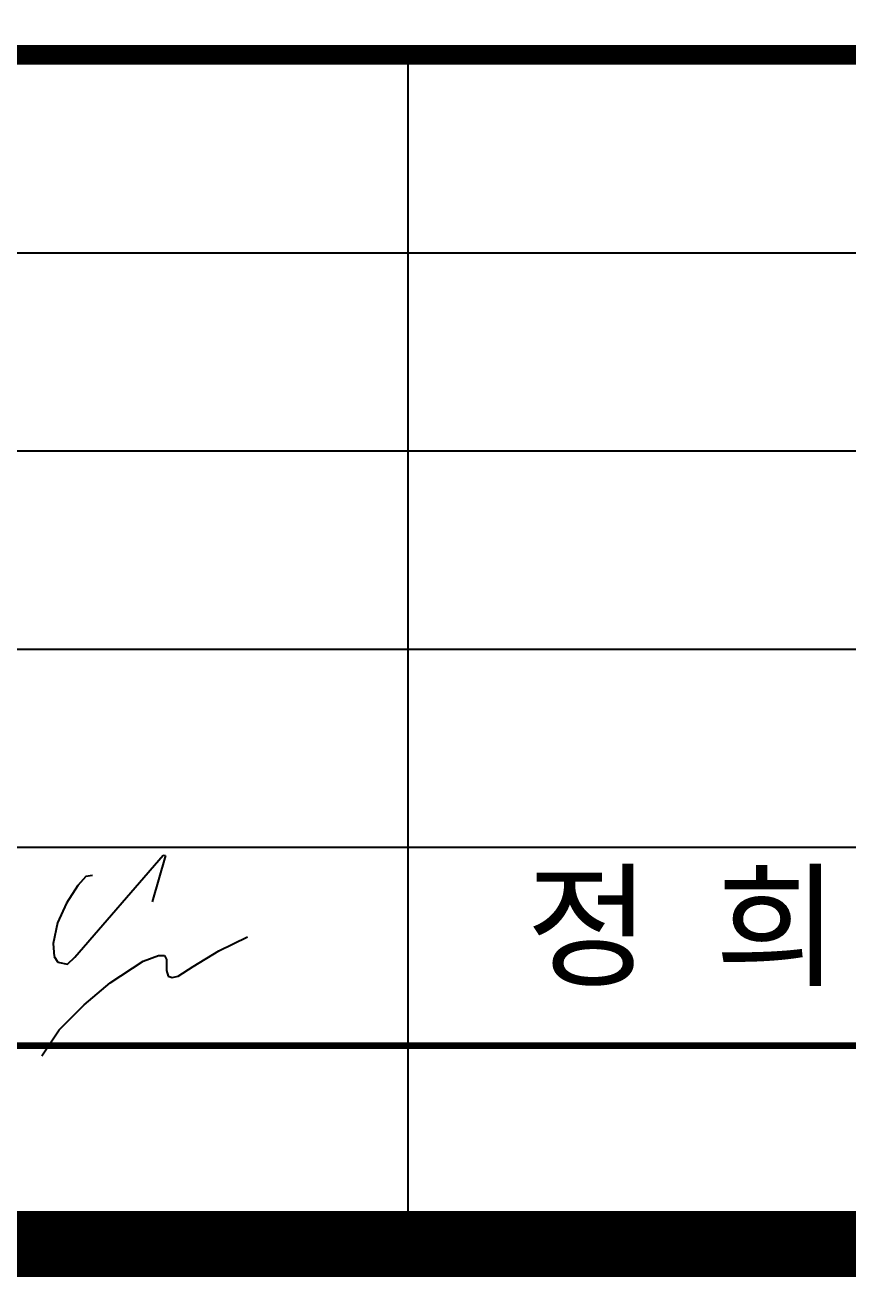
# Model space of a CAD drawing. Header units: feet. Extents: x 0 to 1079770, y 0 to 240000.
# Drawn here: x 939932 to 949896, y 10000 to 25161 of the extents above; entities that cross this region are included whole.
import ezdxf
from ezdxf.enums import TextEntityAlignment as Align

# ---------------------------------------------------------------- set-up
doc = ezdxf.new("R2010")
doc.units = ezdxf.units.FT
doc.header["$LTSCALE"] = 2200
doc.header["$MEASUREMENT"] = 0
for name, color, linetype in [('CX-BORD-LIN1', 4, 'CONTINUOUS'), ('CX-BORD-LIN2', 3, 'CONTINUOUS'), ('CX-BORD-TEX2', 7, 'CONTINUOUS'), ('CX-BORD-TEX3', 6, 'CONTINUOUS'), ('CX-MISC', 2, 'CONTINUOUS')]:
    doc.layers.add(name, color=color, linetype=linetype)
doc.styles.add('TB_TEXT', font='')
doc.styles.add('TB_WBTXT', font='')
doc.styles.add('TB_WMTXT', font='')
doc.styles.get('TB_TEXT').set_extended_font_data('DotumChe')
doc.styles.get('TB_WBTXT').set_extended_font_data('Dotum')
doc.styles.get('TB_WMTXT').set_extended_font_data('DotumChe')

# ---------------------------------------------------------------- blocks, each defined once
blk = doc.blocks.new('CXBLKA1-KHCA-1')
at = {"layer": 'CX-BORD-LIN1', "const_width": 2}
blk.add_lwpolyline([(796, 0), (0, 0), (0, 554), (796, 554)], close=True, dxfattribs=at)
at = {"layer": 'CX-BORD-LIN1'}
for points, const_width in [([(796, 36), (0, 36)], 0.6), ([(558, 6), (270, 6)], 0.2)]:
    blk.add_lwpolyline(points, dxfattribs=dict(at, const_width=const_width))
blk.add_lwpolyline([(478, 0), (478, 36)], dxfattribs=at)
at = {"layer": 'CX-BORD-LIN2'}
blk.add_line((558, 30), (270, 30), dxfattribs=at)
for points in [[(558, 24), (270, 24)], [(558, 18), (270, 18)], [(558, 12), (270, 12)]]:
    blk.add_lwpolyline(points, dxfattribs=at)
at = {"layer": 'CX-BORD-LIN1', "style": 'TB_TEXT'}
for tag, height, p in [('TR_RDAT5', 3.5, (317.5, 33)), ('TR_DGN5', 3.5, (451.118, 33)), ('TR_CHK5', 3.5, (491.118, 33)), ('TR_APP5', 3.5, (531.118, 33)), ('TR_RNUM5', 3, (285.105, 32.637)), ('TR_DGN4', 3.5, (451.118, 27)), ('TR_CHK4', 3.5, (491.118, 27)), ('TR_RDAT4', 3.5, (317.5, 27)), ('TR_APP4', 3.5, (531.118, 27)), ('TR_RNUM4', 3, (285.105, 26.637)), ('TR_RDAT3', 3.5, (317.5, 21)), ('TR_DGN3', 3.5, (451.118, 21)), ('TR_CHK3', 3.5, (491.118, 21)), ('TR_APP3', 3.5, (531.118, 21)), ('TR_RNUM3', 3, (285.105, 20.637)), ('TR_RDAT2', 3.5, (317.5, 15)), ('TR_DGN2', 3.5, (451.118, 15)), ('TR_CHK2', 3.5, (491.118, 15)), ('TR_APP2', 3.5, (531.118, 15)), ('TR_RNUM2', 3, (285.105, 14.637)), ('TR_RDAT1', 3.5, (317.5, 9)), ('TR_DGN1', 3.5, (451.118, 9)), ('TR_CHK1', 3.5, (491.118, 9)), ('TR_APP1', 3.5, (531.118, 9)), ('TR_RNUM1', 3, (285.105, 8.637))]:
    blk.add_attdef(tag, text='', height=height, dxfattribs=at).set_placement(p, align=Align.MIDDLE_CENTER)
for tag, p in [('TR_RCON5', (342.303, 33)), ('TR_RCON4', (342.303, 27)), ('TR_RCON3', (342.303, 21)), ('TR_RCON2', (342.303, 15)), ('TR_RCON1', (342.303, 9))]:
    blk.add_attdef(tag, text='', height=3.5, dxfattribs=at).set_placement(p, align=Align.MIDDLE_LEFT)
at = {"layer": 'CX-BORD-LIN2', "style": 'TB_TEXT'}
blk.add_attdef('TD_VERSION', text='', height=3, rotation=90, dxfattribs=at).set_placement((800.5, 48.015), align=Align.MIDDLE_CENTER)
at = {"layer": 'CX-BORD-TEX2', "style": 'TB_WMTXT'}
for tag, height, p in [('TB_CNAME', 5, (15.345, 531.832)), ('TB_CSCOP', 4, (16.635, 523.832))]:
    blk.add_attdef(tag, text='', height=height, dxfattribs=at).set_placement(p, align=Align.BOTTOM_LEFT)
at = {"layer": 'CX-BORD-TEX2', "style": 'TB_WBTXT'}
for tag, height, p in [('TB_MTITIL', 10, (398, 533.326)), ('TB_STITL', 7, (398, 518.326))]:
    blk.add_attdef(tag, text='', height=height, dxfattribs=at).set_placement(p, align=Align.MIDDLE_CENTER)
at = {"layer": 'CX-BORD-TEX3', "style": 'TB_TEXT'}
for tag, height, p in [('TD_LNDST', 4.5, (215, 31.5)), ('TD_DSECT', 4.5, (605.5, 31.5)), ('TD_DDIST', 4.5, (654.5, 31.5)), ('TD_DNAME_TOP', 4.5, (755, 27.957)), ('TD_CSECT', 4.5, (605.5, 22.5)), ('TD_CDIST', 4.5, (654.5, 22.5)), ('TD_DNAME_MAIN', 4.5, (755, 21.473)), ('TD_DNAME_BOT', 3, (755, 15.249)), ('TD_HSCAL', 4.5, (620.884, 13.748)), ('TD_VSCAL', 4.5, (656.861, 13.748)), ('TD_CCOMP', 4.5, (215, 13.593)), ('TD_FIELD', 4.5, (180, 5.125)), ('TD_CSTEP', 4.5, (250.744, 5.125)), ('TD_DWGNO', 4.5, (755, 5.002)), ('TD_DWGCODE', 4.5, (637, 4.791))]:
    blk.add_attdef(tag, text='', height=height, dxfattribs=at).set_placement(p, align=Align.MIDDLE_CENTER)
for tag, height, width, p in [('TD_DCOMP', 4.5, 0.95, (215, 22.588)), ('TD_CNAME', 5, 0.78, (65, 7.596))]:
    blk.add_attdef(tag, text='', height=height, dxfattribs=dict(at, width=width)).set_placement(p, align=Align.MIDDLE_CENTER)

msp = doc.modelspace()

# ---------------------------------------------------------------- linework, layer by layer
at = {"layer": 'CX-MISC'}
for p, q in [((940534, 13872), (941604, 15109)), ((941631, 15105), (941472, 14541)), ((941604, 15109), (941631, 15105)), ((940747, 14861), (940668, 14850)), ((940569, 14740), (940435, 14527)), ((940668, 14850), (940569, 14740)), ((940435, 14527), (940323, 14287)), ((940323, 14287), (940273, 14040)), ((942280, 13948), (942624, 14119)), ((940273, 14040), (940285, 13880)), ((940285, 13880), (940328, 13814)), ((940328, 13814), (940444, 13789)), ((940444, 13789), (940534, 13872)), ((940962, 13563), (941363, 13823)), ((941363, 13823), (941546, 13895)), ((941546, 13895), (941620, 13895)), ((941620, 13895), (941644, 13844)), ((941644, 13844), (941643, 13713)), ((941968, 13759), (942280, 13948)), ((941643, 13713), (941664, 13644)), ((941784, 13644), (941968, 13759)), ((940647, 13297), (940962, 13563)), ((941664, 13644), (941712, 13626)), ((941712, 13626), (941784, 13644)), ((940343, 12994), (940647, 13297)), ((940133, 12679), (940343, 12994))]:
    msp.add_line(p, q, dxfattribs=at)

# ---------------------------------------------------------------- block references
at = {"layer": 'CX-MISC', "xscale": 400, "yscale": 400, "zscale": 400}
msp.add_blockref('CXBLKA1-KHCA-1', (753370, 10400), dxfattribs=at)

# ---------------------------------------------------------------- texts
at = {"layer": 'CX-BORD-TEX3', "style": 'TB_TEXT'}
msp.add_text('정 희 대', height=1200, dxfattribs=at).set_placement((949033, 14265), align=Align.MIDDLE)

doc.saveas('drawing.dxf')
